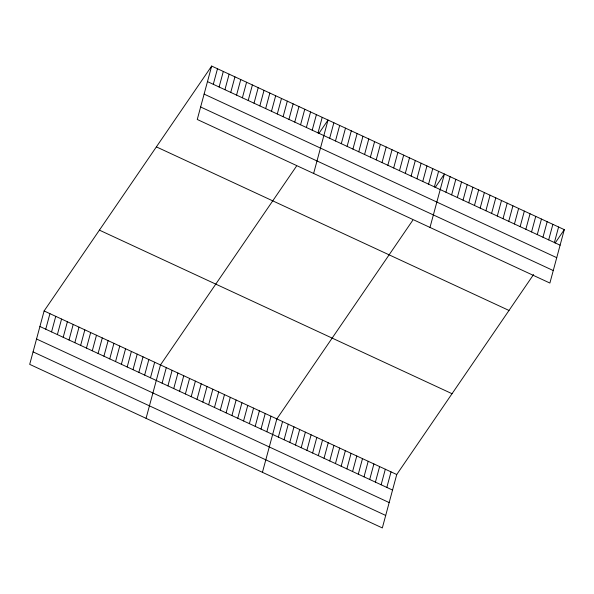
<?xml version="1.0" encoding="UTF-8"?>
<svg xmlns="http://www.w3.org/2000/svg" width="594" height="594" viewBox="0 0 594 594"><rect width="100%" height="100%" fill="white"/><g stroke="black" fill="none" stroke-linecap="round" stroke-linejoin="round"><path stroke-width="0.89" d="M211.672 66.06L197.26 119.476L549.888 283.048L564.3 229.64L211.672 66.06L44.112 310.952L29.7 364.36L382.328 527.94L396.74 474.524L533.583 274.532M45.738 329.195L49.933 313.654M51.552 331.898L55.747 316.35M57.373 334.593L61.568 319.052M63.194 337.295L67.382 321.748M69.008 339.991L73.203 324.45M74.829 342.693L79.024 327.146M80.643 345.389L84.838 329.848M86.464 348.091L90.659 332.543M92.285 350.787L96.48 335.246M98.099 353.489L102.294 337.941M103.92 356.185L108.115 340.644M109.734 358.887L113.929 343.339M115.555 361.583L119.75 346.042M121.376 364.285L125.572 348.737M127.19 366.981L131.385 351.44M133.011 369.683L137.207 354.135M213.291 84.303L217.486 68.763M138.833 372.379L143.028 356.838M219.112 87.006L223.307 71.458M144.646 375.081L148.842 359.533M224.933 89.701L229.128 74.161M150.468 377.777L154.663 362.236M230.747 92.404L234.942 76.856M146.065 418.339L160.477 364.931L296.443 166.223M236.568 95.099L240.763 79.559M162.103 383.175L166.298 367.634M242.382 97.802L246.577 82.254M167.924 385.877L172.119 370.329M248.203 100.497L252.398 84.957M173.738 388.573L177.933 373.032M254.024 103.2L258.219 87.652M179.559 391.275L183.754 375.727M259.838 105.895L264.033 90.355M185.38 393.971L189.575 378.43M265.659 108.598L269.854 93.05M191.194 396.673L195.389 381.125M271.48 111.293L275.675 95.753M197.015 399.368L201.21 383.828M277.294 113.996L281.489 98.448M202.829 402.071L207.024 386.523M283.115 116.691L287.31 101.151M208.65 404.766L212.845 389.226M288.929 119.394L293.124 103.846M214.471 407.469L218.666 391.921M294.75 122.089L298.945 106.549M220.285 410.164L224.48 394.624M300.571 124.792L304.767 109.244M226.106 412.867L230.301 397.319M306.385 127.487L310.58 111.947M231.927 415.562L236.122 400.022M312.206 130.19L316.402 114.642M237.741 418.265L241.936 402.717M318.028 132.885L322.223 117.345M243.562 420.96L247.757 405.42M313.625 173.455L328.037 120.04L318.822 133.509M249.376 423.663L253.571 408.115M329.663 138.283L333.858 122.743M255.197 426.358L259.392 410.818M335.476 140.986L339.671 125.438M261.018 429.061L265.214 413.513M341.298 143.681L345.493 128.141M266.832 431.756L271.027 416.216M347.119 146.384L351.314 130.836M262.437 472.319L276.849 418.911L412.808 220.203M352.933 149.079L357.128 133.539M278.363 437.102L282.558 421.562M358.754 151.782L362.949 136.234M284.073 439.753L288.268 424.205M364.575 154.477L368.77 138.937M289.783 442.404L293.978 426.856M370.389 157.18L374.584 141.632M295.493 445.047L299.688 429.507M376.21 159.875L380.405 144.335M301.203 447.698L305.39 432.15M382.024 162.578L386.219 147.03M306.905 450.349L311.1 434.801M387.845 165.273L392.04 149.733M312.615 452.999L316.81 437.451M393.666 167.976L397.861 152.428M318.325 455.643L322.52 440.102M399.48 170.671L403.675 155.131M324.034 458.293L328.23 442.745M405.301 173.374L409.496 157.826M329.744 460.944L333.939 445.396M411.122 176.069L415.31 160.529M335.454 463.587L339.649 448.047M416.936 178.772L421.131 163.224M341.164 466.238L345.359 450.69M422.757 181.467L426.952 165.926M346.874 468.889L351.069 453.341M428.571 184.17L432.766 168.622M352.584 471.532L356.779 455.992M434.392 186.865L438.587 171.324M358.293 474.183L362.488 458.635M429.997 227.435L444.409 174.02L435.187 187.489M364.003 476.834L368.198 461.286M445.923 192.218L450.118 176.67M369.713 479.477L373.908 463.936M451.633 194.862L455.821 179.321M375.423 482.128L379.611 466.58M457.335 197.512L461.531 181.964M381.133 484.778L385.32 469.23M463.045 200.163L467.24 184.615M386.835 487.422L391.03 471.881M468.755 202.806L472.95 187.266M474.465 205.457L478.66 189.909M480.175 208.108L484.37 192.56M485.885 210.751L490.08 195.211M491.594 213.402L495.79 197.854M497.304 216.053L501.499 200.505M503.014 218.696L507.209 203.155M508.724 221.347L512.919 205.799M514.434 223.997L518.629 208.449M520.144 226.641L524.339 211.1M525.853 229.291L530.041 213.743M531.556 231.942L535.751 216.394M537.266 234.593L541.461 219.045M542.975 237.236L547.171 221.696M548.685 239.887L552.88 224.339M554.395 242.538L558.59 226.99M555.086 243.109L564.3 229.64M207.477 81.608L560.105 245.181M204.106 94.104L556.734 257.677M200.631 106.979L553.259 270.552M156.378 146.874L509.006 310.454M99.406 230.138L452.034 393.711M44.112 310.952L396.74 474.524M39.917 326.5L392.545 490.072M36.546 338.996L389.174 502.569M33.071 351.871L385.699 515.444"/></g></svg>
